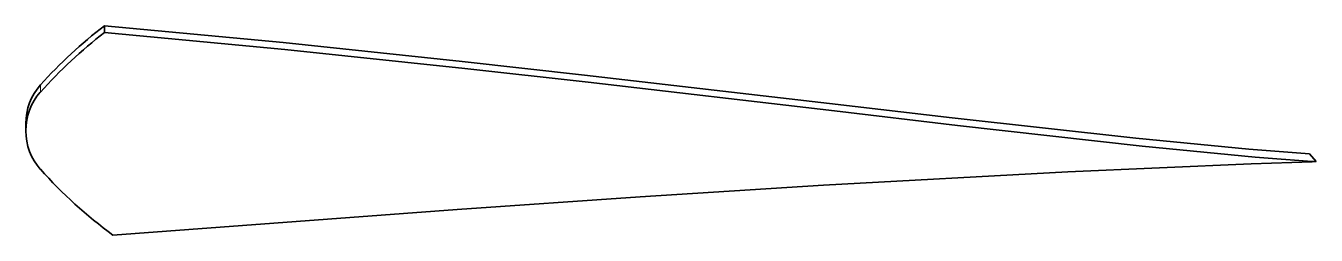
# Model space of a CAD drawing. Extents: x 170 to 236, y -27 to 153.
# Drawn here: x 184.1 to 236, y 144.3 to 152.7 of the extents above.
import ezdxf

# ---------------------------------------------------------------- set-up
doc = ezdxf.new("R2010")
doc.units = 0

msp = doc.modelspace()

# ---------------------------------------------------------------- linework, layer by layer
at = {"color": 7, "lineweight": 35, "ltscale": 0.006761}
msp.add_line((187.263, 152.714691), (187.268188, 152.444321), dxfattribs=at)
at = {"color": 7, "lineweight": 13, "ltscale": 0.007226}
msp.add_line((184.687317, 150.044998), (184.689178, 150.334015), dxfattribs=at)
at = {"color": 7, "lineweight": 35, "ltscale": 0.007283}
msp.add_line((184.104065, 148.484924), (184.103149, 148.776245), dxfattribs=at)
at = {"color": 7, "lineweight": 35, "ltscale": 0.004204}
msp.add_line((235.698914, 147.564911), (235.531067, 147.575134), dxfattribs=at)
at = {"color": 7, "lineweight": 35, "ltscale": 0.010459}
msp.add_line((235.971893, 147.247864), (235.698914, 147.564911), dxfattribs=at)
at = {"color": 7, "lineweight": 35, "ltscale": 0.004225}
msp.add_line((235.971893, 147.247864), (235.803223, 147.258209), dxfattribs=at)
at = {"color": 7, "lineweight": 35, "ltscale": 0.003898}
msp.add_line((235.81604, 147.243973), (235.971893, 147.247864), dxfattribs=at)
at = {"color": 7, "lineweight": 35}
for points in [[(235.531067, 147.575134), (233.260162, 147.74408), (228.727203, 148.184814), (221.336792, 149.012482), (216.412811, 149.589066), (206.563782, 150.732788), (201.636658, 151.281921), (194.451721, 152.035355), (187.263, 152.714691)], [(235.803223, 147.258209), (233.524933, 147.428528), (228.977234, 147.872345), (221.551422, 148.706741), (216.603912, 149.287979), (206.707733, 150.44104), (201.75705, 150.994766), (194.514618, 151.757019), (187.268188, 152.444305)], [(235.81604, 147.243973), (233.358246, 147.162811), (225.987854, 146.842194), (216.166473, 146.299011), (208.804199, 145.8284), (201.444519, 145.318359), (187.60675, 144.283997)]]:
    msp.add_lwpolyline(points, dxfattribs=at)
for centre, radius, start, end in [((199.455597, 136.950409), 19.929115, 127.719497, 137.81229), ((199.308716, 136.903961), 19.658973, 127.768237, 138.052303), ((186.414978, 148.797989), 2.311193, 138.329854, 180.538952), ((186.430267, 148.506668), 2.32558, 138.568733, 180.535823), ((186.429291, 148.478058), 2.324532, 179.831122, 221.441143), ((199.325714, 160.098694), 19.683369, 221.952711, 233.460924)]:
    msp.add_arc(centre, radius, start, end, dxfattribs=at)

doc.saveas('drawing.dxf')
